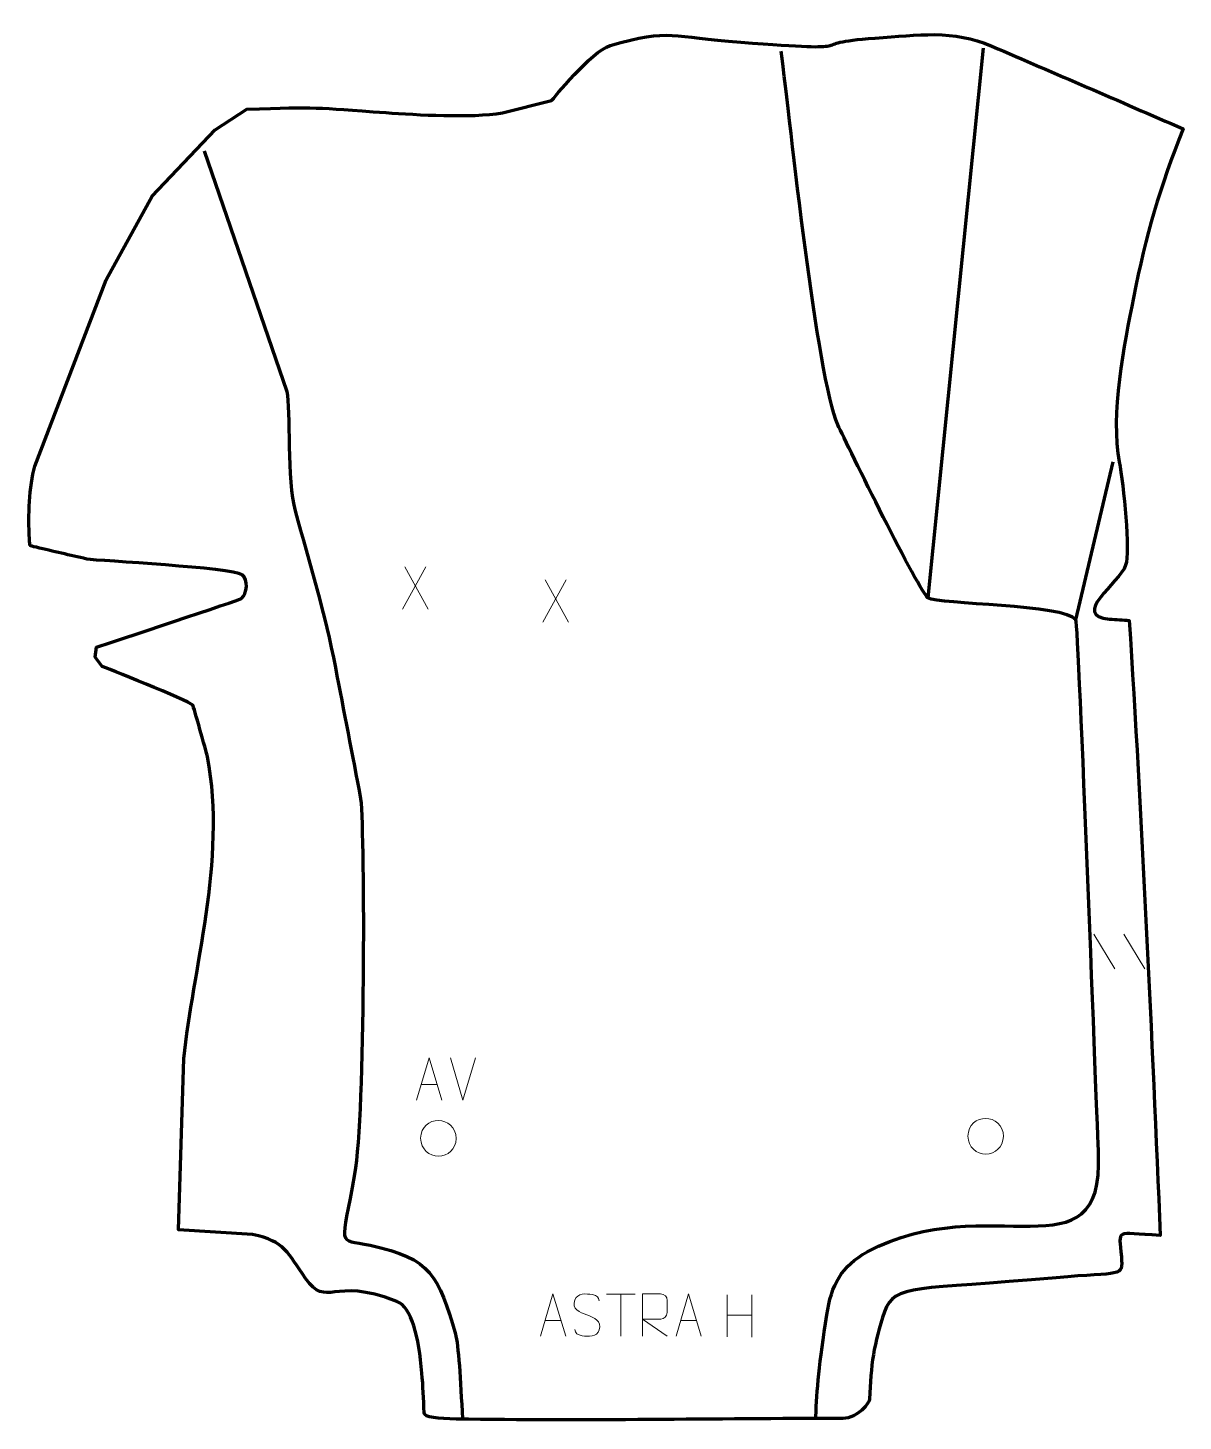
# Model space of a CAD drawing. Header units: millimetres. Extents: x -360 to 322, y -367 to 455.
import ezdxf

# ---------------------------------------------------------------- set-up
doc = ezdxf.new("R2010")
doc.units = ezdxf.units.MM
doc.header["$MEASUREMENT"] = 0
for name, color, linetype in [('layer 1', 7, 'Continuous'), ('layer 2', 7, 'Continuous'), ('layer 3', 7, 'Continuous')]:
    doc.layers.add(name, color=color, linetype=linetype)

msp = doc.modelspace()

# ---------------------------------------------------------------- linework, layer by layer
at = {"layer": 'layer 1', "color": 250, "lineweight": 9}
for points in [[(-124.7696, 137.3083), (-124.7696, 137.3083), (-138.5102, 112.4125), (-138.5102, 112.4125)], [(-137.0556, 137.3083), (-137.0556, 137.3083), (-123.315, 112.3548), (-123.315, 112.3548)], [(-41.9698, 129.6514), (-41.9698, 129.6514), (-55.7104, 104.7556), (-55.7104, 104.7556)], [(-54.2558, 129.6514), (-54.2558, 129.6514), (-40.5152, 104.6979), (-40.5152, 104.6979)], [(269.4263, -79.427), (269.4263, -79.427), (281.7906, -99.9713), (281.7906, -99.9713)], [(287.1562, -79.427), (287.1562, -79.427), (299.5205, -99.9713), (299.5205, -99.9713)], [(-102.7892, -177.3176), (-102.7892, -177.3176), (-110.111, -152.364), (-110.111, -152.364)], [(-95.4673, -152.364), (-95.4673, -152.364), (-102.7891, -177.3176), (-102.7891, -177.3176)], [(-127.4261, -168.0609), (-127.4261, -168.0609), (-117.9304, -168.0609), (-117.9304, -168.0609)], [(-18.1119, -291.7817), (-18.1119, -291.7817), (-1.1247, -291.7817), (-1.1247, -291.7817)], [(-9.6181, -316.7117), (-9.6181, -316.7117), (-9.6181, -291.7582), (-9.6181, -291.7582)], [(53.06, -292.3529), (53.06, -292.3529), (53.06, -317.1304), (53.06, -317.1304)], [(67.7033, -292.3529), (67.7033, -292.3529), (67.7033, -317.3064), (67.7033, -317.3064)], [(-54.3662, -307.4623), (-54.3662, -307.4623), (-44.8705, -307.4623), (-44.8705, -307.4623)], [(25.6338, -307.4623), (25.6338, -307.4623), (35.1295, -307.4623), (35.1295, -307.4623)], [(53.06, -304.2352), (53.06, -304.2352), (67.7033, -304.2348), (67.7033, -304.2348)]]:
    msp.add_open_spline(points, degree=3, dxfattribs=at)
for points, knots in [([(-130.1487, -177.3103), (-130.1487, -177.3103), (-122.7777, -152.3568), (-122.7777, -152.3568), (-122.7777, -152.3568), (-122.7777, -152.3568), (-115.2078, -177.3103), (-115.2078, -177.3103)], [0, 0, 0, 0, 0.33333333, 0.33333333, 0.33333333, 0.33333333, 1, 1, 1, 1]), ([(195.1457, -198.5598), (195.2164, -191.9194), (200.4904, -188.0734), (205.6457, -188.1704), (205.6457, -188.1704), (210.801, -188.0734), (216.075, -192.1368), (216.1457, -198.7772), (216.1457, -198.7772), (215.7755, -205.1065), (211.3336, -209.1372), (205.6457, -209.1666), (205.6457, -209.1666), (200.4904, -209.2636), (195.2164, -205.2002), (195.1457, -198.5598)], [0, 0, 0, 0, 0.2, 0.2, 0.2, 0.2, 0.4, 0.4, 0.4, 0.4, 0.6, 0.6, 0.6, 0.6, 1, 1, 1, 1]), ([(-127.7777, -199.8008), (-127.707, -193.1604), (-122.433, -189.3144), (-117.2777, -189.4114), (-117.2777, -189.4114), (-112.1224, -189.3144), (-106.8484, -193.3778), (-106.7777, -200.0182), (-106.7777, -200.0182), (-107.1479, -206.3475), (-111.5898, -210.3782), (-117.2777, -210.4076), (-117.2777, -210.4076), (-122.433, -210.5046), (-127.707, -206.4412), (-127.7777, -199.8008)], [0, 0, 0, 0, 0.2, 0.2, 0.2, 0.2, 0.4, 0.4, 0.4, 0.4, 0.6, 0.6, 0.6, 0.6, 1, 1, 1, 1]), ([(-57.0888, -316.7117), (-57.0888, -316.7117), (-49.7178, -291.7582), (-49.7178, -291.7582), (-49.7178, -291.7582), (-49.7178, -291.7582), (-42.1479, -316.7117), (-42.1479, -316.7117)], [0, 0, 0, 0, 0.33333333, 0.33333333, 0.33333333, 0.33333333, 1, 1, 1, 1]), ([(-29.6129, -304.0611), (-33.8612, -302.5907), (-38.7693, -300.7949), (-36.7642, -295.2746), (-36.7642, -295.2746), (-35.2607, -291.1347), (-30.0471, -291.5232), (-26.4435, -292.1243), (-26.4435, -292.1243), (-23.5829, -292.6015), (-22.7182, -293.8147), (-22.4076, -295.8988)], [0, 0, 0, 0, 0.25, 0.25, 0.25, 0.25, 0.5, 0.5, 0.5, 0.5, 1, 1, 1, 1]), ([(3.0497, -316.7117), (3.0497, -316.7117), (3.0497, -291.7582), (3.0497, -291.7582), (3.0497, -291.7582), (6.6445, -291.7582), (10.24, -291.7582), (13.8352, -291.7582), (13.8352, -291.7582), (16.1605, -291.7959), (17.7178, -293.2859), (17.7137, -295.6523), (17.7137, -295.6523), (17.7133, -297.6878), (17.7133, -300.7472), (17.7137, -302.7832), (17.7137, -302.7832), (17.7072, -304.6587), (15.8949, -306.6005), (13.8854, -306.6196), (13.8854, -306.6196), (13.8854, -306.6196), (3.0497, -306.6196), (3.0497, -306.6196), (3.0497, -306.6196), (3.0497, -306.6196), (17.7044, -316.7117), (17.7044, -316.7117)], [0, 0, 0, 0, 0.125, 0.125, 0.125, 0.125, 0.25, 0.25, 0.25, 0.25, 0.375, 0.375, 0.375, 0.375, 0.5, 0.5, 0.5, 0.5, 0.625, 0.625, 0.625, 0.625, 0.75, 0.75, 0.75, 0.75, 1, 1, 1, 1]), ([(22.9112, -316.7117), (22.9112, -316.7117), (30.2822, -291.7582), (30.2822, -291.7582), (30.2822, -291.7582), (30.2822, -291.7582), (37.8521, -316.7117), (37.8521, -316.7117)], [0, 0, 0, 0, 0.33333333, 0.33333333, 0.33333333, 0.33333333, 1, 1, 1, 1]), ([(-29.6129, -304.0612), (-25.5943, -305.7079), (-20.5648, -307.5962), (-22.3988, -312.9565), (-22.3988, -312.9565), (-23.8586, -317.2229), (-28.7694, -316.9662), (-32.4955, -316.4115), (-32.4955, -316.4115), (-35.2455, -316.0017), (-36.4664, -314.7882), (-36.8444, -312.676)], [0, 0, 0, 0, 0.25, 0.25, 0.25, 0.25, 0.5, 0.5, 0.5, 0.5, 1, 1, 1, 1])]:
    msp.add_open_spline(points, degree=3, knots=knots, dxfattribs=at)
at = {"layer": 'layer 2', "color": 22, "lineweight": 158}
msp.add_open_spline([(121.3563, -365.233), (130.2689, -365.237), (137.0937, -355.828), (137.1566, -353.7874), (137.1566, -353.7874), (137.7606, -334.2137), (139.5925, -320.8504), (145.9808, -302.2529), (145.9808, -302.2529), (151.7883, -285.3464), (164.8839, -289.6968), (247.3091, -282.1477), (247.3091, -282.1477), (285.9146, -278.6119), (286.6399, -282.3071), (285.7313, -269.842), (285.7313, -269.842), (284.4812, -252.6932), (280.8802, -255.9107), (308.6653, -257.15), (308.6653, -257.15), (303.9154, -144.1468), (297.5067, -5.9117), (290.3763, 105.6874), (290.3763, 105.6874), (286.498, 105.978), (282.5654, 106.2247), (278.6973, 106.5573), (278.6973, 106.5573), (255.3788, 108.5621), (284.5468, 127.9333), (288.2304, 138.2719), (288.2304, 138.2719), (290.8987, 145.7606), (287.0867, 186.0683), (284.4359, 199.258), (284.4359, 199.258), (279.0115, 226.2489), (287.5065, 269.579), (292.837, 296.1571), (292.837, 296.1571), (300.3959, 333.846), (308.1782, 360.7653), (322.1499, 395.8627), (322.1499, 395.8627), (284.5255, 412.107), (246.8752, 428.477), (209.2239, 444.6186), (209.2239, 444.6186), (186.017, 454.5677), (166.0296, 451.1334), (140.4607, 449.3923), (140.4607, 449.3923), (95.0205, 446.2982), (139.1751, 441.1589), (61.0876, 446.8863), (61.0876, 446.8863), (19.7281, 449.9198), (20.1399, 455.402), (-15.9648, 444.9861), (-15.9648, 444.9861), (-26.8666, 441.841), (-49.7926, 413.0457), (-50.4793, 412.6241), (-50.4793, 412.6241), (-50.4793, 412.6241), (-79.4994, 405.2046), (-79.4994, 405.2046), (-79.4994, 405.2046), (-98.3422, 402.2018), (-129.7484, 404.0811), (-148.3651, 405.3908), (-148.3651, 405.3908), (-190.8681, 408.3808), (-187.8365, 408.9072), (-230.3392, 407.4677), (-230.3392, 407.4677), (-230.3392, 407.4677), (-248.944, 395.1858), (-248.944, 395.1858), (-248.944, 395.1858), (-248.944, 395.1858), (-286.1884, 356.0808), (-286.1884, 356.0808), (-286.1884, 356.0808), (-286.1884, 356.0808), (-313.2592, 306.7859), (-313.2592, 306.7859), (-313.2592, 306.7859), (-313.2592, 306.7859), (-355.5002, 196.7399), (-355.5002, 196.7399), (-355.5002, 196.7399), (-358.6568, 184.6567), (-359.5349, 167.5477), (-358.5947, 153.8509), (-358.5947, 153.8509), (-358.267, 149.0764), (-359.0952, 150.0616), (-354.4388, 148.8906), (-354.4388, 148.8906), (-344.7144, 146.445), (-334.6126, 144.2426), (-324.8163, 141.9337), (-324.8163, 141.9337), (-317.5294, 140.7639), (-238.8718, 136.9338), (-233.1524, 132.699), (-233.1524, 132.699), (-229.2825, 129.8336), (-230.0304, 121.5615), (-233.487, 118.6496), (-233.487, 118.6496), (-234.2731, 117.9874), (-310.8663, 92.6688), (-319.0127, 89.9519), (-319.0127, 89.9519), (-319.0127, 89.9519), (-319.9124, 84.0865), (-319.9124, 84.0865), (-319.9124, 84.0865), (-319.9124, 84.0865), (-315.646, 78.6138), (-315.646, 78.6138), (-315.646, 78.6138), (-315.6424, 78.6111), (-264.5769, 58.3606), (-262.2468, 55.6785), (-262.2468, 55.6785), (-261.6861, 55.0331), (-254.3892, 28.4669), (-253.4867, 25.2588), (-253.4867, 25.2588), (-241.9856, -36.4453), (-262.4995, -101.3983), (-267.4927, -152.7968), (-267.4927, -152.7968), (-267.4927, -152.7968), (-270.743, -253.9883), (-270.743, -253.9883), (-270.743, -253.9883), (-270.743, -253.9883), (-226.895, -256.6093), (-226.895, -256.6093), (-226.895, -256.6093), (-207.5508, -260.8393), (-206.4265, -267.3773), (-195.6327, -282.5554), (-195.6327, -282.5554), (-182.5863, -300.9009), (-180.4828, -280.9835), (-141.9036, -296.1016), (-141.9036, -296.1016), (-132.9384, -299.6149), (-128.8767, -316.9455), (-127.006, -338.5327), (-127.006, -338.5327), (-126.3653, -345.9272), (-125.9815, -353.8215), (-125.7458, -361.8305), (-125.7458, -361.8305), (-125.663, -364.6428), (-117.3839, -365.416), (-106.7173, -365.586), (-106.7173, -365.586), (-31.0032, -366.7929), (45.9659, -365.1988), (121.3563, -365.233)], degree=3, knots=[0, 0, 0, 0, 0.02325581, 0.02325581, 0.02325581, 0.02325581, 0.04651163, 0.04651163, 0.04651163, 0.04651163, 0.06976744, 0.06976744, 0.06976744, 0.06976744, 0.09302326, 0.09302326, 0.09302326, 0.09302326, 0.11627907, 0.11627907, 0.11627907, 0.11627907, 0.13953488, 0.13953488, 0.13953488, 0.13953488, 0.1627907, 0.1627907, 0.1627907, 0.1627907, 0.18604651, 0.18604651, 0.18604651, 0.18604651, 0.20930233, 0.20930233, 0.20930233, 0.20930233, 0.23255814, 0.23255814, 0.23255814, 0.23255814, 0.25581395, 0.25581395, 0.25581395, 0.25581395, 0.27906977, 0.27906977, 0.27906977, 0.27906977, 0.30232558, 0.30232558, 0.30232558, 0.30232558, 0.3255814, 0.3255814, 0.3255814, 0.3255814, 0.34883721, 0.34883721, 0.34883721, 0.34883721, 0.37209302, 0.37209302, 0.37209302, 0.37209302, 0.39534884, 0.39534884, 0.39534884, 0.39534884, 0.41860465, 0.41860465, 0.41860465, 0.41860465, 0.44186047, 0.44186047, 0.44186047, 0.44186047, 0.46511628, 0.46511628, 0.46511628, 0.46511628, 0.48837209, 0.48837209, 0.48837209, 0.48837209, 0.51162791, 0.51162791, 0.51162791, 0.51162791, 0.53488372, 0.53488372, 0.53488372, 0.53488372, 0.55813953, 0.55813953, 0.55813953, 0.55813953, 0.58139535, 0.58139535, 0.58139535, 0.58139535, 0.60465116, 0.60465116, 0.60465116, 0.60465116, 0.62790698, 0.62790698, 0.62790698, 0.62790698, 0.65116279, 0.65116279, 0.65116279, 0.65116279, 0.6744186, 0.6744186, 0.6744186, 0.6744186, 0.69767442, 0.69767442, 0.69767442, 0.69767442, 0.72093023, 0.72093023, 0.72093023, 0.72093023, 0.74418605, 0.74418605, 0.74418605, 0.74418605, 0.76744186, 0.76744186, 0.76744186, 0.76744186, 0.79069767, 0.79069767, 0.79069767, 0.79069767, 0.81395349, 0.81395349, 0.81395349, 0.81395349, 0.8372093, 0.8372093, 0.8372093, 0.8372093, 0.86046512, 0.86046512, 0.86046512, 0.86046512, 0.88372093, 0.88372093, 0.88372093, 0.88372093, 0.90697674, 0.90697674, 0.90697674, 0.90697674, 0.93023256, 0.93023256, 0.93023256, 0.93023256, 0.95348837, 0.95348837, 0.95348837, 0.95348837, 1, 1, 1, 1], dxfattribs=at)
at = {"layer": 'layer 3', "color": 177, "lineweight": 158}
for points, knots in [([(105.4421, -364.0786), (105.8743, -348.6985), (107.5786, -332.4093), (111.8654, -304.0533), (111.8654, -304.0533), (114.5209, -286.4878), (120.6793, -275.0872), (135.7698, -266.966), (135.7698, -266.966), (207.3888, -228.423), (275.2374, -284.1335), (272.2159, -209.1505), (272.2159, -209.1505), (271.6579, -195.3042), (260.424, 104.0091), (258.9026, 106.1118), (258.9026, 106.1118), (252.3971, 115.1033), (177.5779, 115.1352), (171.5723, 119.0544), (171.5723, 119.0544), (166.6977, 122.2355), (123.8644, 209.0279), (118.4646, 221.1785), (118.4646, 221.1785), (105.9887, 249.2514), (90.4416, 398.7537), (85.0142, 441.6014)], [0, 0, 0, 0, 0.125, 0.125, 0.125, 0.125, 0.25, 0.25, 0.25, 0.25, 0.375, 0.375, 0.375, 0.375, 0.5, 0.5, 0.5, 0.5, 0.625, 0.625, 0.625, 0.625, 0.75, 0.75, 0.75, 0.75, 1, 1, 1, 1]), ([(-255.4827, 382.8963), (-255.4827, 382.8963), (-206.6686, 240.7534), (-206.6686, 240.7534), (-206.6686, 240.7534), (-204.6695, 230.2943), (-206.6349, 187.808), (-201.8623, 170.4557), (-201.8623, 170.4557), (-193.2142, 139.0128), (-184.1729, 109.6699), (-178.0702, 77.9583), (-178.0702, 77.9583), (-173.1037, 52.1498), (-168.1371, 26.3414), (-163.1705, 0.5329), (-163.1705, 0.5329), (-160.7293, -23.4659), (-160.5047, -185.3156), (-166.7724, -221.0946), (-166.7724, -221.0946), (-174.5435, -265.4553), (-177.6358, -258.8242), (-157.6378, -263.0336), (-157.6378, -263.0336), (-121.2979, -270.6828), (-117.1728, -281.2684), (-107.2605, -315.4244), (-107.2605, -315.4244), (-105.4998, -321.4915), (-104.1714, -342.4857), (-103.169, -365.3906)], [0, 0, 0, 0, 0.11111111, 0.11111111, 0.11111111, 0.11111111, 0.22222222, 0.22222222, 0.22222222, 0.22222222, 0.33333333, 0.33333333, 0.33333333, 0.33333333, 0.44444444, 0.44444444, 0.44444444, 0.44444444, 0.55555556, 0.55555556, 0.55555556, 0.55555556, 0.66666667, 0.66666667, 0.66666667, 0.66666667, 0.77777778, 0.77777778, 0.77777778, 0.77777778, 1, 1, 1, 1])]:
    msp.add_open_spline(points, degree=3, knots=knots, dxfattribs=at)
for points in [[(204.2099, 443.478), (204.2099, 443.478), (171.5723, 119.0544), (171.5723, 119.0544)], [(258.9026, 106.1118), (258.9026, 106.1118), (280.8414, 199.2887), (280.8414, 199.2887)]]:
    msp.add_open_spline(points, degree=3, dxfattribs=at)

doc.saveas('drawing.dxf')
